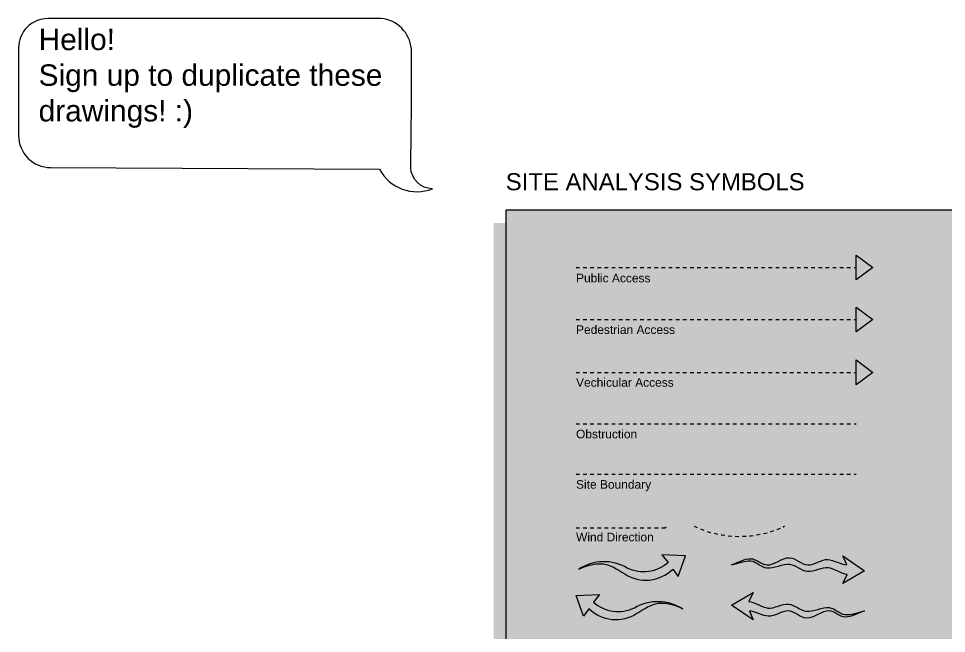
# Model space of a CAD drawing. Header units: metres. Extents: x -21.1 to 22.4, y -24.6 to 9.7.
# Drawn here: x -21.14 to 4.89, y -7.55 to 9.7 of the extents above; entities that cross this region are included whole.
import ezdxf

# ---------------------------------------------------------------- set-up
doc = ezdxf.new("R2010")
doc.units = ezdxf.units.M
for name, pattern in [('Arrow Head', [0]), ('Arrow Head_1', [0]), ('Arrow Head_2', [0]), ('Default stroke_1', [0.0100596573, 1.2573e-06, -0.0025146, 0, -0.005029199999999999, 0, -0.0025146]), ('Page Boarder', [0]), ('Page Lines', [0]), ('Pedestrian Access', [0.028575, 0.01905, -0.009524999999999999]), ('Public Access', [0.0079375, 0, -0.0079375]), ('Site Boundary', [0.024288749999999998, 0.0161925, -0.00809625]), ('Style_ExtLine', [0.09525, 0, -0.09525]), ('Vechicular Access', [0.04445, 0.022225, -0.0111125, 0, -0.0111125]), ('Wind Direction', [0]), ('Wind Direction_1', [0])]:
    doc.linetypes.add(name, pattern=pattern)
doc.layers.add('Imported blocks', color=7, linetype='Continuous', true_color=0xc57dd9)
doc.layers.add('Style example', color=7, linetype='Continuous', true_color=0x469c80)
doc.styles.add('Default text', font='', dxfattribs={"height": 0.24})
doc.styles.add('Default text_1', font='', dxfattribs={"height": 0.6})
doc.styles.add('EXAMPLE', font='', dxfattribs={"height": 0.48})
doc.styles.get('Default text').set_extended_font_data('arial')
doc.styles.get('Default text_1').set_extended_font_data('arial')
doc.styles.get('EXAMPLE').set_extended_font_data('arial')

# ---------------------------------------------------------------- blocks, each defined once
blk = doc.blocks.new('Wind direction_3')
at = {"layer": 'Style example', "transparency": 33554483}
h = blk.add_hatch(color=256, dxfattribs=at)
edge = h.paths.add_edge_path(flags=0)
edge.add_spline(control_points=[(-1.089075226398152, 0.1062692141231946), (-0.9908423336033261, 0.1017518406852614), (-0.787860639964782, -0.0261832731896684), (-0.6692674343878489, -0.04124017210251077)], knot_values=[0, 0, 0, 0, 1, 1, 1, 1], degree=3, periodic=0)
edge.add_spline(control_points=[(-0.6692674343878489, -0.04124017210251077), (-0.5336005266285229, -0.05846479223156711), (-0.3556621066297289, 0.05863592356080881), (-0.2105696027476156, 0.0447052851197459)], knot_values=[0, 0, 0, 0, 1, 1, 1, 1], degree=3, periodic=0)
edge.add_spline(control_points=[(-0.2105696027476156, 0.0447052851197459), (-0.07177466622024894, 0.03137928945160456), (0.04193713299337241, -0.096799998989065), (0.1843838277194677, -0.1121621405811402)], knot_values=[0, 0, 0, 0, 1, 1, 1, 1], degree=3, periodic=0)
edge.add_spline(control_points=[(0.1843838277194677, -0.1121621405811402), (0.3401155128710402, -0.1289569998951556), (0.539577624238967, -0.01123638800674053), (0.6902881807665563, -0.03013863553281772)], knot_values=[0, 0, 0, 0, 1, 1, 1, 1], degree=3, periodic=0)
edge.add_spline(control_points=[(0.6902881807665563, -0.03013863553281772), (0.8225471285860404, -0.04672666643670527), (0.9192509192968569, -0.1739552766317702), (1.045653187826908, -0.186742743435294)], knot_values=[0, 0, 0, 0, 1, 1, 1, 1], degree=3, periodic=0)
edge.add_spline(control_points=[(1.045653187826908, -0.186742743435294), (1.179265579889629, -0.2002596213197703), (1.33126128366654, -0.134254340238349), (1.473753441312102, -0.1037326510101011)], knot_values=[0, 0, 0, 0, 1, 1, 1, 1], degree=3, periodic=0)
edge.add_spline(control_points=[(1.473753441312102, -0.1037326510101011), (1.334277579662232, -0.1589966716638209), (1.180798929235529, -0.2459523690009937), (1.046526150923721, -0.2428000488689322)], knot_values=[0, 0, 0, 0, 1, 1, 1, 1], degree=3, periodic=0)
edge.add_spline(control_points=[(1.046526150923721, -0.2428000488689322), (0.9194991325579581, -0.2398178373414376), (0.821393120632255, -0.1110383767587191), (0.6882148620199141, -0.1037326510100975)], knot_values=[0, 0, 0, 0, 1, 1, 1, 1], degree=3, periodic=0)
edge.add_spline(control_points=[(0.6882148620199141, -0.1037326510100975), (0.536456740518478, -0.09540769446413105), (0.3474262043106541, -0.2706086489606696), (0.1908386761364186, -0.2655772829245707)], knot_values=[0, 0, 0, 0, 1, 1, 1, 1], degree=3, periodic=0)
edge.add_spline(control_points=[(0.1908386761364186, -0.2655772829245707), (0.0476091477200298, -0.2609751272290105), (-0.07632489403411409, -0.1060742088512798), (-0.2157466186731053, -0.1037326510100975)], knot_values=[0, 0, 0, 0, 1, 1, 1, 1], degree=3, periodic=0)
edge.add_spline(control_points=[(-0.2157466186731053, -0.1037326510100975), (-0.3614943500353738, -0.1012848492482899), (-0.5243361215394657, -0.2325364807571113), (-0.6609633457745208, -0.2247696303947487)], knot_values=[0, 0, 0, 0, 1, 1, 1, 1], degree=3, periodic=0)
edge.add_spline(control_points=[(-0.6609633457745208, -0.2247696303947487), (-0.7803960118441123, -0.2179802394008693), (-0.9814799741430852, -0.1046337172281419), (-1.079749608311984, -0.1093876275181192)], knot_values=[0, 0, 0, 0, 1, 1, 1, 1], degree=3, periodic=0)
edge.add_line((-1.079749608311984, -0.1093876275181192), (-0.9933903378719038, -0.3046234167071543))
edge.add_line((-0.9933903378719038, -0.3046234167071543), (-1.473753441312101, 0.02620416487803412))
edge.add_line((-1.473753441312101, 0.02620416487803413), (-0.9933903378719033, 0.3046234167071543))
edge.add_line((-0.9933903378719033, 0.3046234167071543), (-1.089075226398152, 0.1062692141231946))
at = {"layer": 'Style example', "linetype": 'Wind Direction'}
blk.add_lwpolyline([(-1.079749608311984, -0.1093876275181192), (-0.9933903378719038, -0.3046234167071543), (-1.473753441312101, 0.02620416487803413), (-0.9933903378719033, 0.3046234167071543), (-1.089075226398152, 0.1062692141231946)], dxfattribs=at)
at = {"layer": 'Style example'}
for points in [[(-1.089075226398152, 0.1062692141231946), (-0.9908423336033261, 0.1017518406852614), (-0.787860639964782, -0.0261832731896684), (-0.6692674343878489, -0.04124017210251077)], [(-0.6692674343878489, -0.04124017210251077), (-0.5336005266285229, -0.05846479223156711), (-0.3556621066297289, 0.05863592356080881), (-0.2105696027476156, 0.0447052851197459)], [(-0.2105696027476156, 0.0447052851197459), (-0.07177466622024894, 0.03137928945160456), (0.04193713299337241, -0.096799998989065), (0.1843838277194677, -0.1121621405811402)], [(-0.6609633457745208, -0.2247696303947487), (-0.7803960118441123, -0.2179802394008693), (-0.9814799741430852, -0.1046337172281419), (-1.079749608311984, -0.1093876275181192)], [(-0.2157466186731053, -0.1037326510100975), (-0.3614943500353738, -0.1012848492482899), (-0.5243361215394657, -0.2325364807571113), (-0.6609633457745208, -0.2247696303947487)], [(0.1908386761364186, -0.2655772829245707), (0.0476091477200298, -0.2609751272290105), (-0.07632489403411409, -0.1060742088512798), (-0.2157466186731053, -0.1037326510100975)], [(0.1843838277194677, -0.1121621405811402), (0.3401155128710402, -0.1289569998951556), (0.539577624238967, -0.01123638800674053), (0.6902881807665563, -0.03013863553281772)], [(0.6882148620199141, -0.1037326510100975), (0.536456740518478, -0.09540769446413105), (0.3474262043106541, -0.2706086489606696), (0.1908386761364186, -0.2655772829245707)], [(1.046526150923721, -0.2428000488689322), (0.9194991325579581, -0.2398178373414376), (0.821393120632255, -0.1110383767587191), (0.6882148620199141, -0.1037326510100975)], [(0.6902881807665563, -0.03013863553281772), (0.8225471285860404, -0.04672666643670527), (0.9192509192968569, -0.1739552766317702), (1.045653187826908, -0.186742743435294)], [(1.045653187826908, -0.186742743435294), (1.179265579889629, -0.2002596213197703), (1.33126128366654, -0.134254340238349), (1.473753441312102, -0.1037326510101011)], [(1.473753441312102, -0.1037326510101011), (1.334277579662232, -0.1589966716638209), (1.180798929235529, -0.2459523690009937), (1.046526150923721, -0.2428000488689322)]]:
    blk.add_open_spline(points, degree=3, dxfattribs=at)
blk = doc.blocks.new('Wind direction_2')
at = {"layer": 'Style example', "transparency": 33554483}
h = blk.add_hatch(color=256, dxfattribs=at)
edge = h.paths.add_edge_path(flags=0)
edge.add_spline(control_points=[(1.089075226398152, -0.1062692141231946), (0.9908423336033261, -0.1017518406852614), (0.787860639964782, 0.0261832731896684), (0.6692674343878489, 0.04124017210251077)], knot_values=[0, 0, 0, 0, 1, 1, 1, 1], degree=3, periodic=0)
edge.add_spline(control_points=[(0.6692674343878489, 0.04124017210251077), (0.5336005266285229, 0.05846479223156711), (0.3556621066297289, -0.05863592356080881), (0.2105696027476156, -0.0447052851197459)], knot_values=[0, 0, 0, 0, 1, 1, 1, 1], degree=3, periodic=0)
edge.add_spline(control_points=[(0.2105696027476156, -0.0447052851197459), (0.07177466622024894, -0.03137928945160456), (-0.04193713299337241, 0.096799998989065), (-0.1843838277194677, 0.1121621405811402)], knot_values=[0, 0, 0, 0, 1, 1, 1, 1], degree=3, periodic=0)
edge.add_spline(control_points=[(-0.1843838277194677, 0.1121621405811402), (-0.3401155128710402, 0.1289569998951556), (-0.539577624238967, 0.01123638800674053), (-0.6902881807665563, 0.03013863553281772)], knot_values=[0, 0, 0, 0, 1, 1, 1, 1], degree=3, periodic=0)
edge.add_spline(control_points=[(-0.6902881807665563, 0.03013863553281772), (-0.8225471285860404, 0.04672666643670527), (-0.9192509192968569, 0.1739552766317702), (-1.045653187826908, 0.186742743435294)], knot_values=[0, 0, 0, 0, 1, 1, 1, 1], degree=3, periodic=0)
edge.add_spline(control_points=[(-1.045653187826908, 0.186742743435294), (-1.179265579889629, 0.2002596213197703), (-1.33126128366654, 0.134254340238349), (-1.473753441312102, 0.1037326510101011)], knot_values=[0, 0, 0, 0, 1, 1, 1, 1], degree=3, periodic=0)
edge.add_spline(control_points=[(-1.473753441312102, 0.1037326510101011), (-1.334277579662232, 0.1589966716638209), (-1.180798929235529, 0.2459523690009937), (-1.046526150923721, 0.2428000488689322)], knot_values=[0, 0, 0, 0, 1, 1, 1, 1], degree=3, periodic=0)
edge.add_spline(control_points=[(-1.046526150923721, 0.2428000488689322), (-0.9194991325579581, 0.2398178373414376), (-0.821393120632255, 0.1110383767587191), (-0.6882148620199141, 0.1037326510100975)], knot_values=[0, 0, 0, 0, 1, 1, 1, 1], degree=3, periodic=0)
edge.add_spline(control_points=[(-0.6882148620199141, 0.1037326510100975), (-0.536456740518478, 0.09540769446413105), (-0.3474262043106541, 0.2706086489606696), (-0.1908386761364186, 0.2655772829245707)], knot_values=[0, 0, 0, 0, 1, 1, 1, 1], degree=3, periodic=0)
edge.add_spline(control_points=[(-0.1908386761364186, 0.2655772829245707), (-0.0476091477200298, 0.2609751272290105), (0.07632489403411409, 0.1060742088512798), (0.2157466186731053, 0.1037326510100975)], knot_values=[0, 0, 0, 0, 1, 1, 1, 1], degree=3, periodic=0)
edge.add_spline(control_points=[(0.2157466186731053, 0.1037326510100975), (0.3614943500353738, 0.1012848492482899), (0.5243361215394657, 0.2325364807571113), (0.6609633457745208, 0.2247696303947487)], knot_values=[0, 0, 0, 0, 1, 1, 1, 1], degree=3, periodic=0)
edge.add_spline(control_points=[(0.6609633457745208, 0.2247696303947487), (0.7803960118441123, 0.2179802394008693), (0.9814799741430852, 0.1046337172281419), (1.079749608311984, 0.1093876275181192)], knot_values=[0, 0, 0, 0, 1, 1, 1, 1], degree=3, periodic=0)
edge.add_line((1.079749608311984, 0.1093876275181192), (0.9933903378719038, 0.3046234167071543))
edge.add_line((0.9933903378719038, 0.3046234167071543), (1.473753441312101, -0.02620416487803412))
edge.add_line((1.473753441312101, -0.02620416487803413), (0.9933903378719033, -0.3046234167071543))
edge.add_line((0.9933903378719033, -0.3046234167071543), (1.089075226398152, -0.1062692141231946))
at = {"layer": 'Style example', "linetype": 'Wind Direction_1'}
blk.add_lwpolyline([(1.079749608311984, 0.1093876275181192), (0.9933903378719038, 0.3046234167071543), (1.473753441312101, -0.02620416487803413), (0.9933903378719033, -0.3046234167071543), (1.089075226398152, -0.1062692141231946)], dxfattribs=at)
at = {"layer": 'Style example'}
for points in [[(-1.473753441312102, 0.1037326510101011), (-1.334277579662232, 0.1589966716638209), (-1.180798929235529, 0.2459523690009937), (-1.046526150923721, 0.2428000488689322)], [(-1.046526150923721, 0.2428000488689322), (-0.9194991325579581, 0.2398178373414376), (-0.821393120632255, 0.1110383767587191), (-0.6882148620199141, 0.1037326510100975)], [(-0.6882148620199141, 0.1037326510100975), (-0.536456740518478, 0.09540769446413105), (-0.3474262043106541, 0.2706086489606696), (-0.1908386761364186, 0.2655772829245707)], [(-0.1908386761364186, 0.2655772829245707), (-0.0476091477200298, 0.2609751272290105), (0.07632489403411409, 0.1060742088512798), (0.2157466186731053, 0.1037326510100975)], [(0.2157466186731053, 0.1037326510100975), (0.3614943500353738, 0.1012848492482899), (0.5243361215394657, 0.2325364807571113), (0.6609633457745208, 0.2247696303947487)], [(0.6609633457745208, 0.2247696303947487), (0.7803960118441123, 0.2179802394008693), (0.9814799741430852, 0.1046337172281419), (1.079749608311984, 0.1093876275181192)], [(-1.045653187826908, 0.186742743435294), (-1.179265579889629, 0.2002596213197703), (-1.33126128366654, 0.134254340238349), (-1.473753441312102, 0.1037326510101011)], [(-0.6902881807665563, 0.03013863553281772), (-0.8225471285860404, 0.04672666643670527), (-0.9192509192968569, 0.1739552766317702), (-1.045653187826908, 0.186742743435294)], [(-0.1843838277194677, 0.1121621405811402), (-0.3401155128710402, 0.1289569998951556), (-0.539577624238967, 0.01123638800674053), (-0.6902881807665563, 0.03013863553281772)], [(0.2105696027476156, -0.0447052851197459), (0.07177466622024894, -0.03137928945160456), (-0.04193713299337241, 0.096799998989065), (-0.1843838277194677, 0.1121621405811402)], [(0.6692674343878489, 0.04124017210251077), (0.5336005266285229, 0.05846479223156711), (0.3556621066297289, -0.05863592356080881), (0.2105696027476156, -0.0447052851197459)], [(1.089075226398152, -0.1062692141231946), (0.9908423336033261, -0.1017518406852614), (0.787860639964782, 0.0261832731896684), (0.6692674343878489, 0.04124017210251077)]]:
    blk.add_open_spline(points, degree=3, dxfattribs=at)
blk = doc.blocks.new('Wind direction_1')
at = {"layer": 'Style example', "transparency": 33554483}
h = blk.add_hatch(color=256, dxfattribs=at)
edge = h.paths.add_edge_path(flags=0)
edge.add_spline(control_points=[(-1.274644312644834, -0.04218052558923228), (-0.754425350471468, 0.1868759050153767), (-0.5801355115799542, 0.1057425018237818), (-0.1717822392528497, -0.1539622309791903)], knot_values=[0, 0, 0, 0, 1, 1, 1, 1], degree=3, periodic=0)
edge.add_arc((0.326323146315014, 0.6034079056750369), 0.9064868995343247, 236.6679757581366, 315.008116451335)
edge.add_line((0.9673969744878032, -0.03748432072440847), (1.09510821745669, -0.2170204159125515))
edge.add_line((1.09510821745669, -0.2170204159125515), (1.274644312644834, 0.282719230487437))
edge.add_line((1.274644312644834, 0.282719230487437), (0.7119744885500313, 0.3030789938592879))
edge.add_line((0.7119744885500313, 0.3030789938592879), (0.8593647591879325, 0.1224910405836899))
edge.add_arc((0.2741966615558827, 0.7658689474404764), 0.8696877793310264, 243.3913183163815, 312.2872941227311, ccw=False)
edge.add_arc((-0.6706263726338759, -0.9537428899647757), 1.093518914331624, 59.48225386907789, 123.5291851403373)
at = {"layer": 'Style example', "linetype": 'Wind Direction_1'}
blk.add_lwpolyline([(-0.1717822392528497, -0.1539622309791903, 0.3557897073706511), (0.9673969744878032, -0.03748432072440847), (1.09510821745669, -0.2170204159125515), (1.274644312644834, 0.282719230487437), (0.7119744885500313, 0.3030789938592879), (0.8593647591879325, 0.1224910405836899, -0.3100106702986838), (-0.1153317710905831, -0.01170705121027913, 0.2869670123816112), (-1.274644312644834, -0.04218052558923228)], format="xyb", dxfattribs=at)
at = {"layer": 'Style example'}
blk.add_open_spline([(-1.274644312644834, -0.04218052558923228), (-0.754425350471468, 0.1868759050153767), (-0.5801355115799542, 0.1057425018237818), (-0.1717822392528497, -0.1539622309791903)], degree=3, dxfattribs=at)
blk = doc.blocks.new('arrow')
at = {"layer": 'Style example'}
blk.add_hatch(color=256, dxfattribs=at).paths.add_polyline_path([(-2.952903712547588, -4.5845205078125), (-3.012903712547588, -4.5545205078125), (-3.012903712547588, -4.6145205078125)])
at = {"layer": 'Style example', "linetype": 'Style_ExtLine'}
blk.add_lwpolyline([(-5.5021923828125, -4.584520507812498), (-2.952903712547588, -4.5845205078125)], dxfattribs=at)
blk = doc.blocks.new('arrow_1')
at = {"layer": 'Style example'}
blk.add_hatch(color=256, dxfattribs=at).paths.add_polyline_path([(0.3571573791503906, -4.541660640986334), (0.2900925093039444, -4.540143000554892), (0.3157043448973691, -4.594401952604627)])
at = {"layer": 'Style example', "linetype": 'Style_ExtLine'}
blk.add_lwpolyline([(-2.192131291114521, -4.541660640986334, 0.2241560519676062), (0.3571573791503911, -4.541660640986335)], format="xyb", dxfattribs=at)
blk = doc.blocks.new('Wind direction')
at = {"layer": 'Style example', "transparency": 33554483}
h = blk.add_hatch(color=256, dxfattribs=at)
edge = h.paths.add_edge_path(flags=0)
edge.add_spline(control_points=[(1.274644312644834, -0.04218052558923228), (0.754425350471468, 0.1868759050153767), (0.5801355115799542, 0.1057425018237818), (0.1717822392528497, -0.1539622309791903)], knot_values=[0, 0, 0, 0, 1, 1, 1, 1], degree=3, periodic=0)
edge.add_arc((-0.326323146315014, 0.6034079056750369), 0.9064868995343247, 224.991883548665, 303.3320242418634, ccw=False)
edge.add_line((-0.9673969744878032, -0.03748432072440847), (-1.09510821745669, -0.2170204159125515))
edge.add_line((-1.09510821745669, -0.2170204159125515), (-1.274644312644834, 0.282719230487437))
edge.add_line((-1.274644312644834, 0.282719230487437), (-0.7119744885500313, 0.3030789938592879))
edge.add_line((-0.7119744885500313, 0.3030789938592879), (-0.8593647591879325, 0.1224910405836899))
edge.add_arc((-0.2741966615558827, 0.7658689474404764), 0.8696877793310264, 227.7127058772689, 296.6086816836186)
edge.add_arc((0.6706263726338759, -0.9537428899647757), 1.093518914331624, 56.47081485966271, 120.51774613092209, ccw=False)
at = {"layer": 'Style example', "linetype": 'Wind Direction'}
blk.add_lwpolyline([(0.1717822392528497, -0.1539622309791903, -0.3557897073706511), (-0.9673969744878032, -0.03748432072440847), (-1.09510821745669, -0.2170204159125515), (-1.274644312644834, 0.282719230487437), (-0.7119744885500313, 0.3030789938592879), (-0.8593647591879325, 0.1224910405836899, 0.3100106702986838), (0.1153317710905831, -0.01170705121027913, -0.2869670123816112), (1.274644312644834, -0.04218052558923228)], format="xyb", dxfattribs=at)
at = {"layer": 'Style example'}
blk.add_open_spline([(1.274644312644834, -0.04218052558923228), (0.754425350471468, 0.1868759050153767), (0.5801355115799542, 0.1057425018237818), (0.1717822392528497, -0.1539622309791903)], degree=3, dxfattribs=at)

msp = doc.modelspace()

# ---------------------------------------------------------------- hatches: boundary and pattern name
at = {"layer": 'Imported blocks', "transparency": 33554483}
for points in [[(2.35462158203125, 3.066027473657571), (2.821523857350226, 2.71744677734375), (2.35462158203125, 2.368866081029929), (2.35462158203125, 3.066027473657571)], [(2.35462158203125, 1.604557625024759), (2.821523857350226, 1.255976928710937), (2.35462158203125, 0.9073962323971163), (2.35462158203125, 1.604557625024759)], [(2.35462158203125, 0.1227900468997586), (2.821523857350226, -0.2257906494140625), (2.35462158203125, -0.5743713457278836), (2.35462158203125, 0.1227900468997586)]]:
    msp.add_hatch(color=256, dxfattribs=at).paths.add_polyline_path(points, flags=0)
at = {"layer": 'Style example', "transparency": 33554483}
for points in [[(-7.47467138671875, -24.27756016670901), (22.35560986328123, -24.27756016670901), (22.35560986328123, 4.321435166709001), (-7.47467138671875, 4.321435166709001), (-7.47467138671875, -24.27756016670901)], [(-7.813482153527514, -24.63357624367482), (22.01679909647248, -24.63357624367482), (22.01679909647248, 3.965419089743186), (-7.813482153527514, 3.965419089743186), (-7.813482153527514, -24.63357624367482)]]:
    msp.add_hatch(color=256, dxfattribs=at).paths.add_polyline_path(points, flags=0)

# ---------------------------------------------------------------- linework, layer by layer
at = {"layer": 'Imported blocks', "linetype": 'Page Lines'}
msp.add_lwpolyline([(-9.526976508261402, 4.925392728303094, -0.4020634210014764), (-10.14131923115835, 5.514660238020544, 0.005761840156780645), (-10.12210873538804, 8.848184223424367, 0.3621038561790086), (-10.97323055639745, 9.69930604443379), (-20.32047614539821, 9.69930604443379, 0.4142135623732051), (-21.14266769002107, 8.877114499810922), (-21.14266769002107, 6.418978313970467, 0.4142135623733796), (-20.24223244066063, 5.518543064610014), (-11.0189516924397, 5.477047418251357, 0.3833012362552252), (-9.526976508261402, 4.925392728303094)], format="xyb", close=True, dxfattribs=at)
at = {"layer": 'Imported blocks', "linetype": 'Arrow Head_2'}
msp.add_lwpolyline([(2.35462158203125, 3.066027473657571), (2.821523857350226, 2.71744677734375), (2.35462158203125, 2.368866081029929), (2.35462158203125, 3.066027473657571)], close=True, dxfattribs=at)
at = {"layer": 'Imported blocks', "linetype": 'Arrow Head_1'}
msp.add_lwpolyline([(2.35462158203125, 1.604557625024759), (2.821523857350226, 1.255976928710937), (2.35462158203125, 0.9073962323971163), (2.35462158203125, 1.604557625024759)], close=True, dxfattribs=at)
at = {"layer": 'Imported blocks', "linetype": 'Arrow Head'}
msp.add_lwpolyline([(2.35462158203125, 0.1227900468997586), (2.821523857350226, -0.2257906494140625), (2.35462158203125, -0.5743713457278836), (2.35462158203125, 0.1227900468997586)], close=True, dxfattribs=at)
at = {"layer": 'Style example', "linetype": 'Page Boarder'}
msp.add_lwpolyline([(-7.47467138671875, -24.27756016670901), (22.35560986328123, -24.27756016670901), (22.35560986328123, 4.321435166709001), (-7.47467138671875, 4.321435166709001), (-7.47467138671875, -24.27756016670901)], close=True, dxfattribs=at)
at = {"layer": 'Style example', "linetype": 'Public Access'}
msp.add_lwpolyline([(-5.5021923828125, 2.717446695414857), (2.354621695394497, 2.717446695414855)], dxfattribs=at)
at = {"layer": 'Style example', "linetype": 'Pedestrian Access'}
msp.add_lwpolyline([(-5.5021923828125, 1.255976910695686), (2.354621695394497, 1.255976910695684)], dxfattribs=at)
at = {"layer": 'Style example', "linetype": 'Vechicular Access'}
msp.add_lwpolyline([(-5.5021923828125, -0.2257906566854581), (2.354621695394497, -0.2257906566854599)], dxfattribs=at)
at = {"layer": 'Style example', "linetype": 'Default stroke_1'}
msp.add_lwpolyline([(-5.502192382812498, -1.673098513197271), (2.354621695394499, -1.673098513197273)], dxfattribs=at)
at = {"layer": 'Style example', "linetype": 'Site Boundary'}
msp.add_lwpolyline([(-5.502192382812496, -3.085946658839758), (2.354621695394501, -3.08594665883976)], dxfattribs=at)

# ---------------------------------------------------------------- block references
at = {"layer": 'Style example'}
for name in ['arrow', 'arrow_1']:
    msp.add_blockref(name, (0, 0), dxfattribs=at)
for name, p, xscale, yscale in [('Wind direction_1', (-3.929278211075748, -5.701766507352655), 1.176147457346668, 1.176147457346668), ('Wind direction_2', (0.7253232496506354, -5.760866214956312), 1.263949214325285, 1.263949214325285), ('Wind direction', (-4.003022715473887, -6.814675875459845), 1.176147457346668, 1.176147457346668), ('Wind direction_3', (0.7253232347243656, -6.786113073350406), 1.263949214325285, 1.263949214325285)]:
    msp.add_blockref(name, p, dxfattribs=dict(at, xscale=xscale, yscale=yscale))

# ---------------------------------------------------------------- texts
at = {"layer": 'Imported blocks', "insert": (-20.57989890153081, 9.413415995424161), "char_height": 0.6, "width": 13.11269338381749, "attachment_point": 1, "style": 'Default text_1'}
msp.add_mtext('Hello! \\PSign up to duplicate these drawings! :)', dxfattribs=at)
at = {"layer": 'Style example', "attachment_point": 1}
for s, insert, char_height, width, style in [('SITE ANALYSIS SYMBOLS', (-7.47467138671875, 5.36143255526416), 0.48, 11.62410354614258, 'EXAMPLE'), ('Public Access', (-5.502192382812502, 2.539488782071136), 0.24, 3.18661071777344, 'Default text'), ('Pedestrian Access', (-5.502192382812499, 1.092180925559318), 0.24, 3.747924194335937, 'Default text'), ('Vechicular Access', (-5.502192382812498, -0.3895866418218266), 0.24, 3.747924194335935, 'Default text'), ('Obstruction', (-5.5021923828125, -1.83689449833364), 0.24, 1.358437500000001, 'Default text'), ('Site Boundary', (-5.502192382812498, -3.249742643976127), 0.24, 3.346453018188474, 'Default text'), ('Wind Direction', (-5.502192382812499, -4.727380126953125), 0.24, 3.472814331054686, 'Default text')]:
    msp.add_mtext(s, dxfattribs=dict(at, insert=insert, char_height=char_height, width=width, style=style))

doc.saveas('drawing.dxf')
